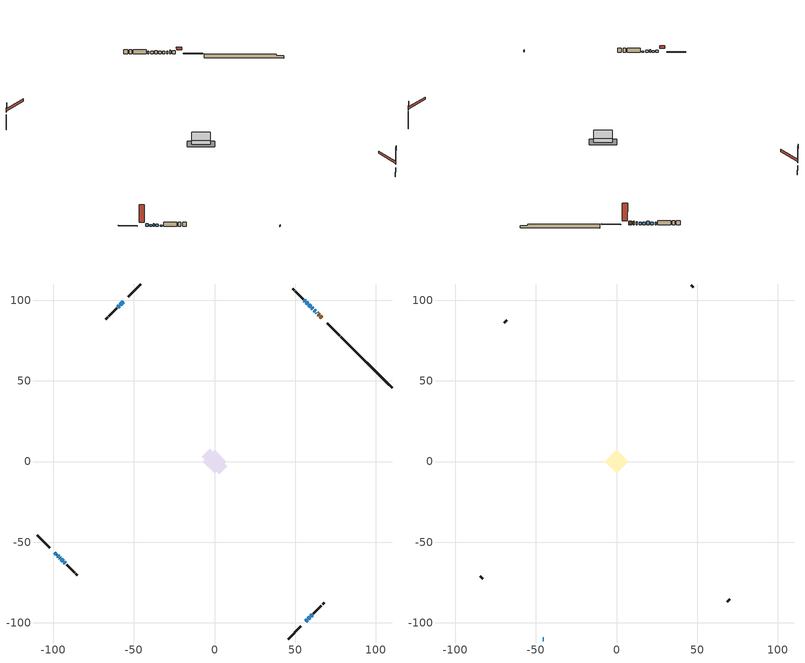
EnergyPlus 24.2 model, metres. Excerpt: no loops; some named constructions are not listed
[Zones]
conditioned space
 floor adiabatic (AdiabaticFloorConstruction): -7.33,0 0,7.33 7.33,0 0,-7.33 z1.37
 floor foundation (Slab1 construction): -7.92,2.99 -2.99,7.92 7.92,-2.99 2.99,-7.92 z-1.07
 wall outside (RimJoist1 construction): 45.59,-110.06 53.35,-102.3 / -110.06,-45.59 -102.3,-53.35 / -45.59,110.06 -53.35,102.3 / 77.72,77.93 69.96,85.69 z1.37:1.67
 wall outside (AdiabaticWallConstruction 1): 66.63,89.02 65.53,90.12 / 64.87,90.78 64.44,91.21 z1.37:3.4
 wall outside (AdiabaticWallConstruction): 63.79,91.86 63.25,92.4 z1.37:3.05; 56.67,-98.97 57.54,-98.11 / -96.01,-59.64 -95.58,-60.07 / 62.59,93.06 61.73,93.92 / 61.07,94.58 60.21,95.44 / 57.89,97.76 56.88,98.77 / 56.23,99.42 55.79,99.85 / 59.71,-95.94 60.58,-95.07 z1.37:2.95; -98.97,-56.67 -97.97,-57.68 / -59.06,96.59 -59.92,95.73 z1.37:2.74; -97.31,-58.34 -96.66,-58.98 z1.37:2.34; -56.67,98.97 -58.4,97.25 / 58.19,-97.45 59.06,-96.59 / -93.28,-62.37 -92.41,-63.23 z1.37:1.98; -94.92,-60.73 -93.93,-61.72 z1.37:2.59; 59.55,96.1 58.55,97.1 z1.37:3.35
 wall outside (Wall1 construction): 61.23,-94.42 66.33,-89.32 / -91.76,-63.89 -86.66,-68.99 / -60.58,95.07 -65.67,89.98 / 55.14,100.51 50.04,105.61 z1.37:3.81
 wall outside (Wall2 construction): 66.99,-88.66 67.98,-87.66 / -86,-69.64 -85.01,-70.64 / -66.33,89.32 -67.33,88.32 / 49.38,106.26 48.39,107.26 z1.37:3.81
 wall foundation (FoundationWall1 construction): 78.38,77.27,-1.07 78.38,77.27,1.37 106.89,48.76,1.37 106.89,48.76,0.43 110.06,45.59,0.43 110.06,45.59,-1.07
 window (WindowConstruction 11): 63.79,91.86 63.25,92.4 z1.37:3.05
 window (WindowConstruction 7): 56.68,-98.97 57.54,-98.11 z1.37:2.95
 window (WindowConstruction 8): -98.97,-56.68 -97.97,-57.68 z1.37:2.74
 window (WindowConstruction 9): -97.31,-58.34 -96.67,-58.98 z1.37:2.34
 window (WindowConstruction 10): -96.01,-59.64 -95.58,-60.07 z1.37:2.95
 window (WindowConstruction 13): -56.68,98.97 -58.4,97.25 z1.37:1.98
 window (WindowConstruction 14): 58.19,-97.45 59.06,-96.59 z1.37:1.98
 window (WindowConstruction 12): -94.92,-60.73 -93.93,-61.71 z1.37:2.59
 window (WindowConstruction 15): -93.28,-62.37 -92.41,-63.23 z1.37:1.98
 window (WindowConstruction): 62.59,93.06 61.73,93.92 z1.37:2.95
 window (WindowConstruction 1): 61.07,94.58 60.21,95.44 z1.37:2.95
 window (WindowConstruction 2): 59.55,96.1 58.55,97.1 z1.37:3.35
 window (WindowConstruction 3): 57.89,97.76 56.88,98.77 z1.37:2.95
 window (WindowConstruction 4): 56.23,99.42 55.79,99.85 z1.37:2.95
 window (WindowConstruction 5): -59.06,96.59 -59.92,95.73 z1.37:2.74
 window (WindowConstruction 6): 59.71,-95.93 60.58,-95.07 z1.37:2.95
 door (Door): 66.63,89.02 65.53,90.12 z1.37:3.4
 door (Door 1): 64.87,90.78 64.44,91.2 z1.37:3.4
 ceiling adiabatic (AdiabaticFloorConstruction): 0,-7.33 7.33,0 0,7.33 -7.33,0 z1.37
attic - vented
 floor to conditioned space (Floor1 construction Reversed): -7.34,0 0,7.34 7.34,0 0,-7.34 z3.81
 wall outside (AdiabaticWallConstruction): -45.59,-110.06 -45.08,-110.06 z1.37:2.39
 wall outside (Wall3 construction): 68.64,-87.01 70.13,-85.52 / -84.35,-71.3 -82.86,-72.78 / -67.98,87.66 -69.47,86.18 / 47.73,107.92 46.25,109.4 z1.37:3.81
 window (WindowConstruction 16): -45.59,-110.06 -45.08,-110.06 z1.37:2.38
 roof outside (Roof1 construction): 56.02,-99.63,3.81 49.33,-92.94,10.12 47.32,-94.95,10.12 54.01,-101.64,3.81; -99.63,-56.02,3.81 -92.94,-49.33,10.12 -94.95,-47.32,10.12 -101.64,-54.01,3.81; -56.02,99.63,3.81 -49.33,92.94,10.12 -47.32,94.95,10.12 -54.01,101.64,3.81; 67.29,88.36,3.81 60.6,81.67,10.12 62.61,79.66,10.12 69.3,86.35,3.81
[Material] Roughness=Rough; Thermal Absorptance=0.9
Name | Thickness {m} | Conductivity {W/m-K} | Density {kg/m3} | Specific Heat {J/kg-K} | Solar Absorptance | Visible Absorptance
ceiling loosefill ins | 0.169333 | 0.0480833 | 16.02 | 1046.75 | 0.7 | 0.7
ceiling stud and cavity | 0.1397 | 0.079977 | 65.682 | 1177.47 | 0.7 | 0.7
gypsum board | 0.0127 | 0.160291 | 801 | 837.4 | 0.6 | 0.6
[Construction]
Floor1 construction: ceiling loosefill ins, ceiling stud and cavity, gypsum board
[EnergyManagementSystem:OutputVariable] Type of Data in Variable=Summed; Update Frequency=ZoneTimestep
Name | EMS Variable | EMS Program or Subroutine | Units
htg_unmet_hours_annual_outvar; Energy Management System Output Variable 3 | htg_unmet_hours | unmet_hours_program | hr
clg_unmet_hours_annual_outvar; Energy Management System Output Variable 4 | clg_unmet_hours | unmet_hours_program | hr
loads_htg_roofs_annual_outvar; Energy Management System Output Variable 5 | loads_htg_roofs | component_loads_program | J
loads_htg_ceilings_annual_outvar; Energy Management System Output Variable 6 | loads_htg_ceilings | component_loads_program | J
loads_htg_walls_annual_outvar; Energy Management System Output Variable 7 | loads_htg_walls | component_loads_program | J
loads_htg_rim_joists_annual_outvar; Energy Management System Output Variable 8 | loads_htg_rim_joists | component_loads_program | J
loads_htg_foundation_walls_annual_outvar; Energy Management System Output Variable 9 | loads_htg_foundation_walls | component_loads_program | J
loads_htg_doors_annual_outvar; Energy Management System Output Variable 10 | loads_htg_doors | component_loads_program | J
loads_htg_windows_conduction_annual_outvar; Energy Management System Output Variable 11 | loads_htg_windows_conduction | component_loads_program | J
loads_htg_windows_solar_annual_outvar; Energy Management System Output Variable 12 | loads_htg_windows_solar | component_loads_program | J
loads_htg_skylights_conduction_annual_outvar; Energy Management System Output Variable 13 | loads_htg_skylights_conduction | component_loads_program | J
loads_htg_skylights_solar_annual_outvar; Energy Management System Output Variable 14 | loads_htg_skylights_solar | component_loads_program | J
loads_htg_floors_annual_outvar; Energy Management System Output Variable 15 | loads_htg_floors | component_loads_program | J
loads_htg_slabs_annual_outvar; Energy Management System Output Variable 16 | loads_htg_slabs | component_loads_program | J
loads_htg_internal_mass_annual_outvar; Energy Management System Output Variable 17 | loads_htg_internal_mass | component_loads_program | J
loads_htg_infil_annual_outvar; Energy Management System Output Variable 18 | loads_htg_infil | component_loads_program | J
loads_htg_natvent_annual_outvar; Energy Management System Output Variable 19 | loads_htg_natvent | component_loads_program | J
loads_htg_mechvent_annual_outvar; Energy Management System Output Variable 20 | loads_htg_mechvent | component_loads_program | J
loads_htg_whf_annual_outvar; Energy Management System Output Variable 21 | loads_htg_whf | component_loads_program | J
loads_htg_ducts_annual_outvar; Energy Management System Output Variable 22 | loads_htg_ducts | component_loads_program | J
loads_htg_intgains_annual_outvar; Energy Management System Output Variable 23 | loads_htg_intgains | component_loads_program | J
loads_htg_lighting_annual_outvar; Energy Management System Output Variable 24 | loads_htg_lighting | component_loads_program | J
loads_clg_roofs_annual_outvar; Energy Management System Output Variable 25 | loads_clg_roofs | component_loads_program | J
loads_clg_ceilings_annual_outvar; Energy Management System Output Variable 26 | loads_clg_ceilings | component_loads_program | J
loads_clg_walls_annual_outvar; Energy Management System Output Variable 27 | loads_clg_walls | component_loads_program | J
loads_clg_rim_joists_annual_outvar; Energy Management System Output Variable 28 | loads_clg_rim_joists | component_loads_program | J
loads_clg_foundation_walls_annual_outvar; Energy Management System Output Variable 29 | loads_clg_foundation_walls | component_loads_program | J
loads_clg_doors_annual_outvar; Energy Management System Output Variable 30 | loads_clg_doors | component_loads_program | J
loads_clg_windows_conduction_annual_outvar; Energy Management System Output Variable 31 | loads_clg_windows_conduction | component_loads_program | J
loads_clg_windows_solar_annual_outvar; Energy Management System Output Variable 32 | loads_clg_windows_solar | component_loads_program | J
loads_clg_skylights_conduction_annual_outvar; Energy Management System Output Variable 33 | loads_clg_skylights_conduction | component_loads_program | J
loads_clg_skylights_solar_annual_outvar; Energy Management System Output Variable 34 | loads_clg_skylights_solar | component_loads_program | J
loads_clg_floors_annual_outvar; Energy Management System Output Variable 35 | loads_clg_floors | component_loads_program | J
loads_clg_slabs_annual_outvar; Energy Management System Output Variable 36 | loads_clg_slabs | component_loads_program | J
loads_clg_internal_mass_annual_outvar; Energy Management System Output Variable 37 | loads_clg_internal_mass | component_loads_program | J
loads_clg_infil_annual_outvar; Energy Management System Output Variable 38 | loads_clg_infil | component_loads_program | J
loads_clg_natvent_annual_outvar; Energy Management System Output Variable 39 | loads_clg_natvent | component_loads_program | J
loads_clg_mechvent_annual_outvar; Energy Management System Output Variable 40 | loads_clg_mechvent | component_loads_program | J
loads_clg_whf_annual_outvar; Energy Management System Output Variable 41 | loads_clg_whf | component_loads_program | J
loads_clg_ducts_annual_outvar; Energy Management System Output Variable 42 | loads_clg_ducts | component_loads_program | J
loads_clg_intgains_annual_outvar; Energy Management System Output Variable 43 | loads_clg_intgains | component_loads_program | J
loads_clg_lighting_annual_outvar; Energy Management System Output Variable 44 | loads_clg_lighting | component_loads_program | J
loads_htg_tot_annual_outvar; Energy Management System Output Variable 1; Energy Management System Output Variable 45 | loads_htg_tot | total_loads_program | J
loads_clg_tot_annual_outvar; Energy Management System Output Variable 2; Energy Management System Output Variable 46 | loads_clg_tot | total_loads_program | J
[Schedule:Day:Interval]
interior lighting schedule day: No, 01:00, 0.108182, 04:00, 0.0901515, 05:00, 0.0991667, 06:00, 0.162273, 07:00, 0.270455, 08:00, 0.342576, 10:00, 0.369621, 11:00, 0.351591, 12:00, 0.333561, 13:00, 0.324545, 14:00, 0.31553, 15:00, 0.333561, 16:00, 0.369621, 17:00, 0.450758, 18:00, 0.585985, 19:00, 0.775303, 20:00, 0.955606, 21:00, 0.991667, 22:00, 0.712197, 23:00, 0.360606, 24:00, 0.162273
interior lighting schedule day 1: No, 01:00, 0.100909, 04:00, 0.0840909, 05:00, 0.0925, 06:00, 0.151364, 07:00, 0.252273, 08:00, 0.319545, 10:00, 0.344773, 11:00, 0.327955, 12:00, 0.311136, 13:00, 0.302727, 14:00, 0.294318, 15:00, 0.311136, 16:00, 0.344773, 17:00, 0.420455, 18:00, 0.546591, 19:00, 0.723182, 20:00, 0.891364, 21:00, 0.925, 22:00, 0.664318, 23:00, 0.336364, 24:00, 0.151364
interior lighting schedule day 2: No, 01:00, 0.0927273, 04:00, 0.0772727, 05:00, 0.085, 06:00, 0.139091, 07:00, 0.231818, 08:00, 0.293636, 10:00, 0.316818, 11:00, 0.301364, 12:00, 0.285909, 13:00, 0.278182, 14:00, 0.270455, 15:00, 0.285909, 16:00, 0.316818, 17:00, 0.386364, 18:00, 0.502273, 19:00, 0.664545, 20:00, 0.819091, 21:00, 0.85, 22:00, 0.610455, 23:00, 0.309091, 24:00, 0.139091
interior lighting schedule day 3: No, 01:00, 0.0845455, 04:00, 0.0704545, 05:00, 0.0775, 06:00, 0.126818, 07:00, 0.211364, 08:00, 0.267727, 10:00, 0.288864, 11:00, 0.274773, 12:00, 0.260682, 13:00, 0.253636, 14:00, 0.246591, 15:00, 0.260682, 16:00, 0.288864, 17:00, 0.352273, 18:00, 0.457955, 19:00, 0.605909, 20:00, 0.746818, 21:00, 0.775, 22:00, 0.556591, 23:00, 0.281818, 24:00, 0.126818
interior lighting schedule day 4: No, 01:00, 0.0763636, 04:00, 0.0636364, 05:00, 0.07, 06:00, 0.114545, 07:00, 0.190909, 08:00, 0.241818, 10:00, 0.260909, 11:00, 0.248182, 12:00, 0.235455, 13:00, 0.229091, 14:00, 0.222727, 15:00, 0.235455, 16:00, 0.260909, 17:00, 0.318182, 18:00, 0.413636, 19:00, 0.547273, 20:00, 0.674545, 21:00, 0.7, 22:00, 0.502727, 23:00, 0.254545, 24:00, 0.114545
interior lighting schedule day 5: No, 01:00, 0.0727273, 04:00, 0.0606061, 05:00, 0.0666667, 06:00, 0.109091, 07:00, 0.181818, 08:00, 0.230303, 10:00, 0.248485, 11:00, 0.236364, 12:00, 0.224242, 13:00, 0.218182, 14:00, 0.212121, 15:00, 0.224242, 16:00, 0.248485, 17:00, 0.30303, 18:00, 0.393939, 19:00, 0.521212, 20:00, 0.642424, 21:00, 0.666667, 22:00, 0.478788, 23:00, 0.242424, 24:00, 0.109091
interior lighting schedule day 6: No, 01:00, 0.0745455, 04:00, 0.0621212, 05:00, 0.0683333, 06:00, 0.111818, 07:00, 0.186364, 08:00, 0.236061, 10:00, 0.254697, 11:00, 0.242273, 12:00, 0.229848, 13:00, 0.223636, 14:00, 0.217424, 15:00, 0.229848, 16:00, 0.254697, 17:00, 0.310606, 18:00, 0.403788, 19:00, 0.534242, 20:00, 0.658485, 21:00, 0.683333, 22:00, 0.490758, 23:00, 0.248485, 24:00, 0.111818
interior lighting schedule day 7: No, 01:00, 0.08, 04:00, 0.0666667, 05:00, 0.0733333, 06:00, 0.12, 07:00, 0.2, 08:00, 0.253333, 10:00, 0.273333, 11:00, 0.26, 12:00, 0.246667, 13:00, 0.24, 14:00, 0.233333, 15:00, 0.246667, 16:00, 0.273333, 17:00, 0.333333, 18:00, 0.433333, 19:00, 0.573333, 20:00, 0.706667, 21:00, 0.733333, 22:00, 0.526667, 23:00, 0.266667, 24:00, 0.12
interior lighting schedule day 8: No, 01:00, 0.0890909, 04:00, 0.0742424, 05:00, 0.0816667, 06:00, 0.133636, 07:00, 0.222727, 08:00, 0.282121, 10:00, 0.304394, 11:00, 0.289545, 12:00, 0.274697, 13:00, 0.267273, 14:00, 0.259848, 15:00, 0.274697, 16:00, 0.304394, 17:00, 0.371212, 18:00, 0.482576, 19:00, 0.638485, 20:00, 0.78697, 21:00, 0.816667, 22:00, 0.586515, 23:00, 0.29697, 24:00, 0.133636
interior lighting schedule day 9: No, 01:00, 0.0972727, 04:00, 0.0810606, 05:00, 0.0891667, 06:00, 0.145909, 07:00, 0.243182, 08:00, 0.30803, 10:00, 0.332348, 11:00, 0.316136, 12:00, 0.299924, 13:00, 0.291818, 14:00, 0.283712, 15:00, 0.299924, 16:00, 0.332348, 17:00, 0.405303, 18:00, 0.526894, 19:00, 0.697121, 20:00, 0.859242, 21:00, 0.891667, 22:00, 0.640379, 23:00, 0.324242, 24:00, 0.145909
interior lighting schedule day 10: No, 01:00, 0.105455, 04:00, 0.0878788, 05:00, 0.0966667, 06:00, 0.158182, 07:00, 0.263636, 08:00, 0.333939, 10:00, 0.360303, 11:00, 0.342727, 12:00, 0.325152, 13:00, 0.316364, 14:00, 0.307576, 15:00, 0.325152, 16:00, 0.360303, 17:00, 0.439394, 18:00, 0.571212, 19:00, 0.755758, 20:00, 0.931515, 21:00, 0.966667, 22:00, 0.694242, 23:00, 0.351515, 24:00, 0.158182
interior lighting schedule day 11: No, 01:00, 0.109091, 04:00, 0.0909091, 05:00, 0.1, 06:00, 0.163636, 07:00, 0.272727, 08:00, 0.345455, 10:00, 0.372727, 11:00, 0.354545, 12:00, 0.336364, 13:00, 0.327273, 14:00, 0.318182, 15:00, 0.336364, 16:00, 0.372727, 17:00, 0.454545, 18:00, 0.590909, 19:00, 0.781818, 20:00, 0.963636, 21:00, 1, 22:00, 0.718182, 23:00, 0.363636, 24:00, 0.163636
interior lighting schedule default day; occupants schedule default day; clothes dryer schedule default day; cooking range schedule default day; mech vent range fan 0 schedule default day; misc plug loads schedule default day; general water use schedule default day; clothes dryer exhaust 0 schedule default day; cooling season schedule day; cooling season schedule day 2; cooling season schedule default day; exterior lighting schedule default day; natural vent schedule default day: No, 24:00, 0
occupants schedule day: No, 05:00, 0.426829, 06:00, 0.719512, 07:00, 1, 08:00, 0.670732, 09:00, 0.329268, 14:00, 0.170732, 15:00, 0.231707, 16:00, 0.329268, 17:00, 0.5, 18:00, 0.670732, 19:00, 0.829268, 21:00, 1, 22:00, 0.853659, 23:00, 0.646341, 24:00, 0.426829
clothes dryer schedule day; clothes dryer exhaust 0 schedule day: No, 01:00, 0.123457, 02:00, 0.0740741, 03:00, 0.0493827, 04:00, 0.0246914, 05:00, 0.0493827, 06:00, 0.0740741, 07:00, 0.197531, 08:00, 0.395062, 09:00, 0.592593, 10:00, 0.839506, 11:00, 0.962963, 12:00, 1, 13:00, 0.91358, 14:00, 0.82716, 15:00, 0.716049, 16:00, 0.753086, 17:00, 0.679012, 18:00, 0.666667, 20:00, 0.62963, 21:00, 0.641975, 22:00, 0.666667, 23:00, 0.54321, 24:00, 0.296296
cooking range schedule day: No, 05:00, 0.0597015, 06:00, 0.11194, 07:00, 0.171642, 08:00, 0.291045, 11:00, 0.343284, 12:00, 0.402985, 13:00, 0.462687, 14:00, 0.343284, 15:00, 0.291045, 16:00, 0.402985, 17:00, 0.567164, 18:00, 1, 19:00, 0.850746, 20:00, 0.432836, 21:00, 0.291045, 22:00, 0.231343, 23:00, 0.171642, 24:00, 0.11194
mech vent range fan 0 schedule day: No, 18:00, 0, 19:00, 1, 20:00, 0.2, 24:00, 0
misc plug loads schedule day: No, 06:00, 0.705882, 07:00, 0.745098, 08:00, 0.803922, 15:00, 0.823529, 16:00, 0.862745, 17:00, 0.921569, 18:00, 0.980392, 19:00, 1, 20:00, 0.980392, 21:00, 0.941176, 22:00, 0.862745, 23:00, 0.784314, 24:00, 0.72549
general water use schedule day: No, 01:00, 0.315068, 03:00, 0.287671, 04:00, 0.342466, 05:00, 0.369863, 06:00, 0.520548, 07:00, 0.60274, 08:00, 0.534247, 10:00, 0.506849, 11:00, 0.465753, 14:00, 0.479452, 15:00, 0.534247, 16:00, 0.589041, 17:00, 0.69863, 18:00, 0.876712, 19:00, 0.890411, 20:00, 0.986301, 21:00, 1, 22:00, 0.863014, 23:00, 0.616438, 24:00, 0.465753
cooling season schedule day 1: No, 24:00, 1
exterior lighting schedule day: No, 01:00, 0.566667, 03:00, 0.524167, 05:00, 0.495833, 06:00, 0.5525, 07:00, 0.623333, 08:00, 0.580833, 09:00, 0.439167, 10:00, 0.354167, 12:00, 0.34, 13:00, 0.354167, 14:00, 0.396667, 15:00, 0.425, 16:00, 0.495833, 17:00, 0.623333, 18:00, 0.793333, 19:00, 0.906667, 20:00, 0.963333, 21:00, 0.991667, 22:00, 0.920833, 23:00, 0.793333, 24:00, 0.665833
exterior lighting schedule day 1: No, 01:00, 0.528571, 03:00, 0.488929, 05:00, 0.4625, 06:00, 0.515357, 07:00, 0.581429, 08:00, 0.541786, 09:00, 0.409643, 10:00, 0.330357, 12:00, 0.317143, 13:00, 0.330357, 14:00, 0.37, 15:00, 0.396429, 16:00, 0.4625, 17:00, 0.581429, 18:00, 0.74, 19:00, 0.845714, 20:00, 0.898571, 21:00, 0.925, 22:00, 0.858929, 23:00, 0.74, 24:00, 0.621071
exterior lighting schedule day 10: No, 01:00, 0.552381, 03:00, 0.510952, 05:00, 0.483333, 06:00, 0.538571, 07:00, 0.607619, 08:00, 0.56619, 09:00, 0.428095, 10:00, 0.345238, 12:00, 0.331429, 13:00, 0.345238, 14:00, 0.386667, 15:00, 0.414286, 16:00, 0.483333, 17:00, 0.607619, 18:00, 0.773333, 19:00, 0.88381, 20:00, 0.939048, 21:00, 0.966667, 22:00, 0.897619, 23:00, 0.773333, 24:00, 0.649048
exterior lighting schedule day 11: No, 01:00, 0.571429, 03:00, 0.528571, 05:00, 0.5, 06:00, 0.557143, 07:00, 0.628571, 08:00, 0.585714, 09:00, 0.442857, 10:00, 0.357143, 12:00, 0.342857, 13:00, 0.357143, 14:00, 0.4, 15:00, 0.428571, 16:00, 0.5, 17:00, 0.628571, 18:00, 0.8, 19:00, 0.914286, 20:00, 0.971429, 21:00, 1, 22:00, 0.928571, 23:00, 0.8, 24:00, 0.671429
exterior lighting schedule day 2: No, 01:00, 0.485714, 03:00, 0.449286, 05:00, 0.425, 06:00, 0.473571, 07:00, 0.534286, 08:00, 0.497857, 09:00, 0.376429, 10:00, 0.303571, 12:00, 0.291429, 13:00, 0.303571, 14:00, 0.34, 15:00, 0.364286, 16:00, 0.425, 17:00, 0.534286, 18:00, 0.68, 19:00, 0.777143, 20:00, 0.825714, 21:00, 0.85, 22:00, 0.789286, 23:00, 0.68, 24:00, 0.570714
exterior lighting schedule day 3: No, 01:00, 0.442857, 03:00, 0.409643, 05:00, 0.3875, 06:00, 0.431786, 07:00, 0.487143, 08:00, 0.453929, 09:00, 0.343214, 10:00, 0.276786, 12:00, 0.265714, 13:00, 0.276786, 14:00, 0.31, 15:00, 0.332143, 16:00, 0.3875, 17:00, 0.487143, 18:00, 0.62, 19:00, 0.708571, 20:00, 0.752857, 21:00, 0.775, 22:00, 0.719643, 23:00, 0.62, 24:00, 0.520357
exterior lighting schedule day 4: No, 01:00, 0.4, 03:00, 0.37, 05:00, 0.35, 06:00, 0.39, 07:00, 0.44, 08:00, 0.41, 09:00, 0.31, 10:00, 0.25, 12:00, 0.24, 13:00, 0.25, 14:00, 0.28, 15:00, 0.3, 16:00, 0.35, 17:00, 0.44, 18:00, 0.56, 19:00, 0.64, 20:00, 0.68, 21:00, 0.7, 22:00, 0.65, 23:00, 0.56, 24:00, 0.47
exterior lighting schedule day 5: No, 01:00, 0.380952, 03:00, 0.352381, 05:00, 0.333333, 06:00, 0.371429, 07:00, 0.419048, 08:00, 0.390476, 09:00, 0.295238, 10:00, 0.238095, 12:00, 0.228571, 13:00, 0.238095, 14:00, 0.266667, 15:00, 0.285714, 16:00, 0.333333, 17:00, 0.419048, 18:00, 0.533333, 19:00, 0.609524, 20:00, 0.647619, 21:00, 0.666667, 22:00, 0.619048, 23:00, 0.533333, 24:00, 0.447619
exterior lighting schedule day 6: No, 01:00, 0.390476, 03:00, 0.36119, 05:00, 0.341667, 06:00, 0.380714, 07:00, 0.429524, 08:00, 0.400238, 09:00, 0.302619, 10:00, 0.244048, 12:00, 0.234286, 13:00, 0.244048, 14:00, 0.273333, 15:00, 0.292857, 16:00, 0.341667, 17:00, 0.429524, 18:00, 0.546667, 19:00, 0.624762, 20:00, 0.66381, 21:00, 0.683333, 22:00, 0.634524, 23:00, 0.546667, 24:00, 0.45881
exterior lighting schedule day 7: No, 01:00, 0.419048, 03:00, 0.387619, 05:00, 0.366667, 06:00, 0.408571, 07:00, 0.460952, 08:00, 0.429524, 09:00, 0.324762, 10:00, 0.261905, 12:00, 0.251429, 13:00, 0.261905, 14:00, 0.293333, 15:00, 0.314286, 16:00, 0.366667, 17:00, 0.460952, 18:00, 0.586667, 19:00, 0.670476, 20:00, 0.712381, 21:00, 0.733333, 22:00, 0.680952, 23:00, 0.586667, 24:00, 0.492381
exterior lighting schedule day 8: No, 01:00, 0.466667, 03:00, 0.431667, 05:00, 0.408333, 06:00, 0.455, 07:00, 0.513333, 08:00, 0.478333, 09:00, 0.361667, 10:00, 0.291667, 12:00, 0.28, 13:00, 0.291667, 14:00, 0.326667, 15:00, 0.35, 16:00, 0.408333, 17:00, 0.513333, 18:00, 0.653333, 19:00, 0.746667, 20:00, 0.793333, 21:00, 0.816667, 22:00, 0.758333, 23:00, 0.653333, 24:00, 0.548333
exterior lighting schedule day 9: No, 01:00, 0.509524, 03:00, 0.47131, 05:00, 0.445833, 06:00, 0.496786, 07:00, 0.560476, 08:00, 0.522262, 09:00, 0.394881, 10:00, 0.318452, 12:00, 0.305714, 13:00, 0.318452, 14:00, 0.356667, 15:00, 0.382143, 16:00, 0.445833, 17:00, 0.560476, 18:00, 0.713333, 19:00, 0.815238, 20:00, 0.86619, 21:00, 0.891667, 22:00, 0.827976, 23:00, 0.713333, 24:00, 0.59869
[Schedule:Week:Daily]
clothes dryer exhaust 0 schedule Week Rule - Jan1-Dec31: clothes dryer exhaust 0 schedule day, clothes dryer exhaust 0 schedule day, clothes dryer exhaust 0 schedule day, clothes dryer exhaust 0 schedule day, clothes dryer exhaust 0 schedule day, clothes dryer exhaust 0 schedule day, clothes dryer exhaust 0 schedule day, clothes dryer exhaust 0 schedule default day, clothes dryer exhaust 0 schedule default day, clothes dryer exhaust 0 schedule default day, clothes dryer exhaust 0 schedule default day, clothes dryer exhaust 0 schedule default day
cooling season schedule Week Rule - Jan1-May26: cooling season schedule day, cooling season schedule day, cooling season schedule day, cooling season schedule day, cooling season schedule day, cooling season schedule day, cooling season schedule day, cooling season schedule default day, cooling season schedule default day, cooling season schedule default day, cooling season schedule default day, cooling season schedule default day
cooling season schedule Week Rule - May27-Jun2: cooling season schedule day, cooling season schedule day, cooling season schedule day, cooling season schedule day, cooling season schedule day, cooling season schedule day 1, cooling season schedule day 1, cooling season schedule default day, cooling season schedule default day, cooling season schedule default day, cooling season schedule default day, cooling season schedule default day
cooling season schedule Week Rule - Jun3-Aug25: cooling season schedule day 1, cooling season schedule day 1, cooling season schedule day 1, cooling season schedule day 1, cooling season schedule day 1, cooling season schedule day 1, cooling season schedule day 1, cooling season schedule default day, cooling season schedule default day, cooling season schedule default day, cooling season schedule default day, cooling season schedule default day
cooling season schedule Week Rule - Aug26-Sep1: cooling season schedule day 1, cooling season schedule day 1, cooling season schedule day 1, cooling season schedule day 1, cooling season schedule day 1, cooling season schedule day 1, cooling season schedule day 2, cooling season schedule default day, cooling season schedule default day, cooling season schedule default day, cooling season schedule default day, cooling season schedule default day
cooling season schedule Week Rule - Sep2-Dec31: cooling season schedule day 2, cooling season schedule day 2, cooling season schedule day 2, cooling season schedule day 2, cooling season schedule day 2, cooling season schedule day 2, cooling season schedule day 2, cooling season schedule default day, cooling season schedule default day, cooling season schedule default day, cooling season schedule default day, cooling season schedule default day
exterior lighting schedule Week Rule - Oct28-Nov3: exterior lighting schedule day 9, exterior lighting schedule day 9, exterior lighting schedule day 9, exterior lighting schedule day 9, exterior lighting schedule day 10, exterior lighting schedule day 10, exterior lighting schedule day 10, exterior lighting schedule default day, exterior lighting schedule default day, exterior lighting schedule default day, exterior lighting schedule default day, exterior lighting schedule default day
exterior lighting schedule Week Rule - Nov4-Nov24: exterior lighting schedule day 10, exterior lighting schedule day 10, exterior lighting schedule day 10, exterior lighting schedule day 10, exterior lighting schedule day 10, exterior lighting schedule day 10, exterior lighting schedule day 10, exterior lighting schedule default day, exterior lighting schedule default day, exterior lighting schedule default day, exterior lighting schedule default day, exterior lighting schedule default day
exterior lighting schedule Week Rule - Nov25-Dec1: exterior lighting schedule day 10, exterior lighting schedule day 10, exterior lighting schedule day 10, exterior lighting schedule day 10, exterior lighting schedule day 10, exterior lighting schedule day 10, exterior lighting schedule day 11, exterior lighting schedule default day, exterior lighting schedule default day, exterior lighting schedule default day, exterior lighting schedule default day, exterior lighting schedule default day
exterior lighting schedule Week Rule - Dec2-Dec31: exterior lighting schedule day 11, exterior lighting schedule day 11, exterior lighting schedule day 11, exterior lighting schedule day 11, exterior lighting schedule day 11, exterior lighting schedule day 11, exterior lighting schedule day 11, exterior lighting schedule default day, exterior lighting schedule default day, exterior lighting schedule default day, exterior lighting schedule default day, exterior lighting schedule default day
natural vent schedule Week Rule - Jan1-Dec31: natural vent schedule default day, natural vent schedule default day, natural vent schedule default day, natural vent schedule default day, natural vent schedule default day, natural vent schedule default day, natural vent schedule default day, natural vent schedule default day, natural vent schedule default day, natural vent schedule default day, natural vent schedule default day, natural vent schedule default day
[Schedule:Year]
clothes dryer exhaust 0 schedule: clothes dryer exhaust 0 schedule Week Rule - Jan1-Dec31, 1, 1, 12, 31
cooling season schedule: cooling season schedule Week Rule - Jan1-May26, 1, 1, 5, 26, cooling season schedule Week Rule - May27-Jun2, 5, 27, 6, 2, cooling season schedule Week Rule - Jun3-Aug25, 6, 3, 8, 25, cooling season schedule Week Rule - Aug26-Sep1, 8, 26, 9, 1, cooling season schedule Week Rule - Sep2-Dec31, 9, 2, 12, 31
natural vent schedule: natural vent schedule Week Rule - Jan1-Dec31, 1, 1, 12, 31
